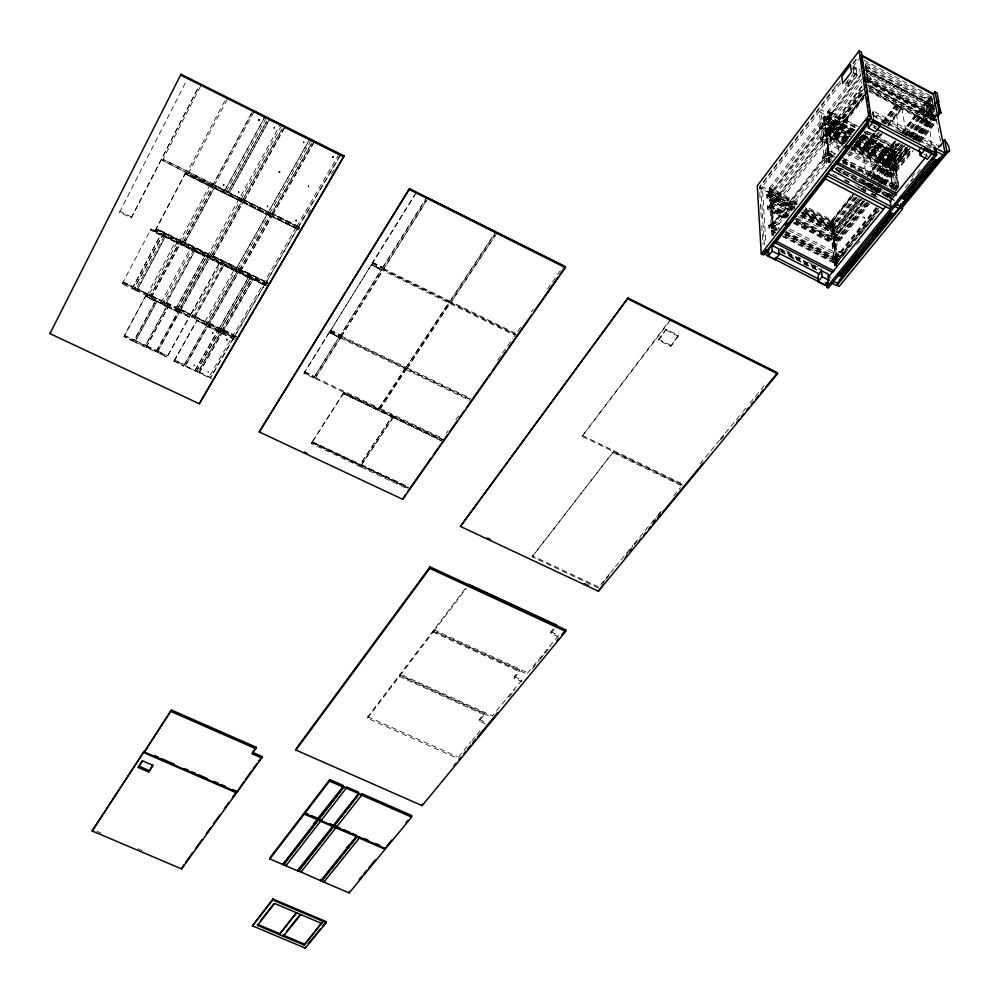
<?xml version="1.0" encoding="UTF-8"?>
<svg xmlns="http://www.w3.org/2000/svg" width="999" height="999" viewBox="0 0 999 999"><rect width="100%" height="100%" fill="white"/><g stroke="black" fill="none" stroke-linecap="round" stroke-linejoin="round"><path stroke-width="0.75" stroke-dasharray="5 3.75" d="M670.804 346.328L678.483 335.364L666.233 329.245L658.591 339.26L658.578 340.234L670.804 346.328L678.483 335.364M658.578 340.234L666.233 329.245M598.663 588.061L532.155 556.793L613.386 451.735L682.467 485.189M926.448 108.966C926.41 109.927 928.108 107.742 927.084 108.229M925.586 97.702C923.138 97.278 925.961 99.675 924.974 97.29M876.573 115.772C878.133 115.709 874.437 118.119 877.184 116.221M876.498 117.07L875.848 116.683M681.793 484.627L582.08 436.338L668.356 321.99M895.004 191.658L898.925 186.788L896.365 171.441L852.035 148.189M871.265 78.434C869.355 77.61 871.44 80.707 870.766 77.984M870.092 78.909L870.716 79.233M884.39 183.828L896.091 169.281L892.207 145.392L891.483 145.017L894.367 141.383M894.117 168.219C900.511 172.278 891.383 153.496 894.679 160.452M869.729 67.77C867.057 69.668 870.703 66.871 869.13 67.333M877.609 180.769L904.907 146.541M904.157 145.829L894.405 157.967L892.956 148.439L897.751 142.42M894.255 168.269L896.091 169.281M892.469 157.143L894.305 158.142L876.897 179.895M558.478 636.9L550.811 633.341L550.924 631.805L555.531 626.161M888.323 180.919C886.6 179.77 888.074 183.416 887.774 180.469M884.964 160.839C885.676 160.202 886.388 159.203 885.726 159.877M883.241 149.688C884.827 150.812 883.903 147.228 883.578 150.075M885.239 161.264L884.252 162.188L885.276 161.126M883.378 150.1L882.779 151.286L883.778 150.125M550.924 631.805L558.578 635.352L527.797 672.802L527.672 674.35L433.728 631.306L433.928 629.782L465.759 587.924M223.089 185.277C225.462 185.826 222.203 183.079 223.938 185.414M223.414 184.291L224.226 184.615M897.601 144.88L898.014 144.093L897.601 144.88L895.354 144.905L897.964 144.093M899.387 155.906C893.943 155.22 900.911 156.069 899.787 155.107M514.335 676.573L521.865 680.007L521.74 681.555L514.21 678.121L514.335 676.573L519.63 670.092L433.341 630.556L400.174 674.175L399.95 675.711L490.796 716.795M532.155 556.793L613.386 451.735M895.841 144.206L895.504 144.955M514.21 678.121L519.505 671.64L519.63 670.092M238.112 192.557C240.097 193.569 237.462 190.16 238.911 192.882M238.399 191.658L239.198 191.983M832.229 151.336C831.955 150.437 830.818 152.248 831.505 152.223M864.347 218.419C865.546 217.857 862.574 216.945 862.836 217.557M829.382 133.154C827.846 133.379 831.73 130.444 830.194 130.657M830.019 132.305L829.545 131.506M266.895 206.83C269.231 207.367 265.971 204.62 267.744 206.955M267.195 205.831L267.994 206.144M828.134 122.215C826.535 122.715 830.381 120.03 827.522 121.853M828.596 121.141C827.472 119.38 830.656 120.305 828.933 119.78M485.302 723.788L479.133 721.003L484.215 714.797L484.365 713.249L399.612 674.912L367.819 716.72L367.57 718.256L456.818 758.116M479.133 721.003L479.295 719.455L484.365 713.249M838.336 251.898C841.807 250.537 838.498 254.445 838.81 251.224M839.834 252.747L840.271 251.973M838.036 232.243C834.702 233.554 837.612 229.845 837.637 233.004M836.325 221.691C838.111 221.116 832.279 219.942 836.75 220.941M835.426 265.647L834.827 262.562L836.638 263.599L831.855 220.017L807.017 207.13M930.369 111.139L931.68 110.702L931.056 110.277M295.554 220.916C297.777 221.441 294.693 218.769 296.391 221.154M295.841 219.917L296.628 220.23M868.793 203.234L834.652 245.667C832.042 242.507 832.642 248.451 834.927 248.064M861.438 199.226L833.403 234.253C831.28 231.044 830.943 236.738 833.079 236.263L862.125 199.987M826.335 256.668C828.958 254.932 825.386 257.13 826.935 257.018M824.287 236.863C826.835 235.115 823.488 237.462 824.874 237.225M823.7 225.886C822.214 226.249 825.698 223.764 823.114 225.487M399.95 675.711L433.141 632.08L433.341 630.556M891.108 183.479C891.32 184.253 892.756 182.243 891.782 182.655M771.54 228.359C773.975 226.636 770.916 229.058 772.04 228.846M770.229 208.841C772.614 207.105 769.68 209.64 770.729 209.315M888.91 162.787L889.485 163.237L889.772 161.638L889.035 161.251L890.459 170.055L891.433 167.932L852.746 147.515M770.629 197.327C768.106 199.101 771.578 196.428 770.067 196.915M888.074 164.036C889.397 165.235 887.05 163.274 889.285 163.237M193.818 365.259L194.605 365.259L193.881 365.434M367.57 718.256L399.388 676.435L399.612 674.912M448.913 302.972L449.063 302.023L382.992 269.568L341.046 336.975L405.644 368.156L448.913 302.972L382.804 270.504L382.992 269.568M426.173 200.824L383.454 269.468L449.587 301.96L495.492 232.08M469.23 398.851L406.855 368.743L450.312 302.635L515.509 334.665L513.711 337.225M516.096 334.64L450.836 302.572L495.067 235.277M909.04 134.415C911.825 132.293 908.203 135.04 909.677 134.728M909.727 133.491L910.376 133.891M406.855 368.743L450.312 302.635M903.009 95.292C904.607 95.167 900.898 97.577 903.608 95.704M405.007 369.118L405.169 368.144L340.647 337L314.972 378.484L378.609 408.866L405.007 369.118L340.434 337.949L340.647 337M405.644 368.156L449.063 302.023M442.644 439.435L379.807 409.44L406.393 368.731L470.092 399.488M441.321 440.934L393.119 417.407L441.396 440.447M393.032 417.894L393.856 416.308L442.157 439.36M393.856 416.308L360.414 466.72L407.854 489.073M831.455 258.254C828.783 259.99 832.479 257.38 830.868 257.929M900.461 85.439C900.661 86.051 902.197 84.353 901.123 84.49M391.92 416.833L343.169 393.569L391.92 416.833L360.04 464.622L312.138 442.058L343.169 393.569M392.207 416.77L392.657 415.734L343.893 392.445L343.069 394.056M311.9 442.107L359.69 465.147L311.9 442.107L311.338 443.618L359.24 466.171L392.657 415.734M829.345 238.436C826.747 240.247 830.256 237.475 828.758 238.124M827.534 226.723C829.133 226.598 825.561 228.759 828.096 227.11M886.425 169.418C884.465 169.331 890.658 171.428 885.926 170.067M887.387 170.841L887.874 170.08M378.609 408.866L405.169 368.144M379.807 409.44L406.393 368.731M359.24 466.171L359.777 464.66M360.414 466.72L360.951 465.209L408.379 487.562L408.017 488.074L360.602 465.746M408.304 488.049L360.951 465.209M360.864 465.709L393.119 417.407M863.785 167.832C862.824 170.891 864.16 166.821 864.397 168.269M381.256 270.03L371.241 264.61L381.256 270.03L381.643 269.418L371.528 264.448L329.932 331.618L339.81 336.388L381.643 269.418M415.759 193.044L372.664 262.325C369.705 264.573 383.466 271.266 382.767 267.295L426.111 198.227M860.489 149.475C861.475 150.824 859.814 148.364 861.887 148.664L874.088 133.379M861.513 148.576C860.926 146.666 863.473 148.239 861.937 147.415M861.101 149.9L861.75 149.063M861.013 136.851C860.713 135.552 859.714 138.898 860.002 137.75M343.893 392.445L311.338 443.618M329.932 331.618L371.528 264.448M338.936 337.475L329.183 332.23L338.936 337.475L339.31 336.888L329.433 332.118L304.033 373.251L313.761 377.909L339.31 336.888M339.81 336.388L381.343 269.568M304.033 373.251L329.433 332.118M313.761 377.909L339.048 337M805.356 263.961L805.931 264.41L804.694 264.785M804.133 244.181C801.585 244.193 804.832 245.517 803.546 243.856M801.772 225.2C802.771 222.515 801.26 226.273 801.186 224.875M258.429 120.317C261.201 122.402 258.192 116.92 258.991 120.13M258.704 119.443L259.253 120.654M273.726 128.072C275.874 125.624 272.977 128.958 274.575 128.309M274.013 127.098L274.875 127.335M333.329 157.567C332.667 154.37 333.366 159.228 332.455 157.43M278.983 172.128L279.52 172.74L280.032 171.453L279.196 171.328L278.933 172.215L280.007 171.653M279.196 171.328L279.77 172.452M303.496 141.721C303.621 145.729 303.796 139.261 304.046 142.932M298.813 229.845L297.14 229.021L266.333 282.08L267.969 282.879M299.063 229.67L297.515 228.384L297.889 227.76L299.55 228.571M297.39 228.846L297.889 227.76M308.741 186.925C308.404 183.129 308.516 189.598 308.179 185.689M300.05 227.972L298.501 226.698L340.584 154.558M295.604 228.272L271.566 216.458L295.604 228.272L264.822 281.343L241.209 269.905L271.566 216.458M272.29 215.185L271.79 216.271L295.854 228.084L271.928 215.821L272.29 215.185L297.764 228.209M272.902 214.123L296.84 226.398L272.902 214.123L314.348 141.433M333.529 156.768L332.679 156.631M267.744 283.017L264.111 282.567L240.647 270.667L240.996 270.055L264.598 281.493L240.996 270.055M264.822 281.343L241.346 269.443M266.096 285.839L264.46 285.052L234.99 335.801L236.588 336.576M264.685 284.915L265.16 283.841L264.685 284.915L266.308 285.702M265.622 283.291L266.109 282.218M266.333 282.08L297.14 229.021M262.949 284.315L252.872 279.445L262.949 284.315L233.504 335.09L223.601 330.369L252.872 279.445M253.571 278.234L253.097 279.295L263.174 284.178L263.649 283.104L253.571 278.234L253.222 278.833L263.299 283.716M251.835 278.684L252.31 277.622L250.674 276.823L250.187 277.897L251.835 278.684L221.553 331.406L208.541 325.187L239.061 271.191L249.026 276.548L248.676 277.16L238.574 272.265M221.553 331.406L252.31 277.622M268.594 214.997L270.142 216.284L268.594 214.997L238.299 268.494L239.935 269.293L239.598 269.905L238.087 268.644L239.735 269.443L239.111 270.979L212.2 257.954L243.594 201.086L267.645 213.424L267.282 214.061L243.094 202.173M270.504 215.647L271.004 214.548L269.33 213.724L268.831 214.822L270.504 215.647L270.142 216.284M239.111 270.979L271.004 214.548M271.603 213.486L269.93 212.662L271.478 213.936L312.262 142.12M284.29 128.272L244.268 200.262L271.716 213.749L244.405 199.812L244.043 200.462L268.256 212.35L309.215 140.235M232.392 336.75L222.515 332.03L232.392 336.75L208.841 377.41L199.101 372.802L222.515 332.03M236.388 336.675L234.777 335.914L234.303 336.963L232.967 335.789M249.837 278.509L251.473 279.295L249.837 278.509L220.754 329.008L222.365 329.77M250.187 277.897L250.674 276.823M268.831 214.822L270.642 215.185M269.33 213.724L267.645 213.424M234.303 336.963L234.777 335.914M234.99 335.801L264.46 285.052M248.326 277.772L238.361 272.415L248.326 277.772L219.268 328.296L209.34 323.551M248.676 277.16L249.163 276.086M266.92 214.698L242.869 202.372L266.92 214.698L236.775 267.757L213.037 256.256M267.282 214.061L267.782 212.962M268.256 212.35L308.953 140.459M226.386 339.997C228.446 337.375 225.599 341.009 227.198 340.159M235.776 338.199L222.789 332.005L223.077 331.056L223.414 330.482L233.304 335.202L232.829 336.251M220.754 329.008L249.975 278.034M220.654 332.954L207.792 326.273L185.24 366.071L198.064 372.14L220.654 332.954L207.642 326.748M208.541 325.187L239.061 271.191M221.278 331.443L219.668 330.669L221.278 331.443L197.877 372.227L196.291 371.478L219.668 330.669M239.598 269.905L270.279 215.821M199.101 372.802L222.377 332.505M267.133 284.553L240.372 271.591L240.647 270.667M235.452 271.004L236.963 272.265L235.452 271.004L206.493 322.19L208.104 322.964L237.1 271.803M236.076 268.981L236.563 267.907L212.837 256.418L236.426 268.369L236.076 268.981L237.6 269.718L238.087 268.644M235.664 270.854L237.3 271.653L235.664 270.854L236.151 269.792L237.787 270.579L207.293 324.6L194.243 318.356L194.543 317.432L194.867 316.845L204.807 321.591L194.543 317.432M236.151 269.792L224.5 264.148L224.151 264.76L234.141 270.13L234.628 269.056M236.775 267.757L267.045 214.248M218.044 330.432L208.267 325.224L185.065 366.171L194.83 370.779L218.044 330.432L208.267 325.224M220.08 330.169C223.164 331.119 221.403 328.109 220.08 330.169L218.594 329.458L219.081 328.409L209.016 324.138M218.594 329.458L219.081 328.409M219.268 328.296L248.464 277.31M237.6 269.718L239.385 270.055M238.299 268.494L240.085 268.831M199.425 372.24L212.075 378.758M212.175 333.304C214.223 330.482 211.388 334.215 212.987 333.379M198.064 372.14L185.215 365.696M194.83 370.779L218.182 329.957M205.819 323.351L207.917 323.077L206.306 322.302L205.819 323.351L204.483 322.178M206.493 322.19L208.254 322.49M194.243 318.356L224.5 264.148M206.693 325.212L196.766 320.479L206.693 325.212L184.166 365.022L174.375 360.389L196.953 320.354L206.743 325.574L196.953 320.354M207.293 324.6L207.917 323.077M241.583 201.736L239.897 200.911L241.583 201.736L211.426 256.256L209.915 254.995L211.563 255.794L210.926 257.33L183.878 244.231L214.735 186.9L242.295 200.449L210.926 257.33M241.933 201.086L240.247 200.262L241.933 201.086L242.295 200.449M242.894 199.375L241.209 198.539L242.745 199.825L282.093 128.759M195.055 316.72L204.995 321.478L195.192 316.258L194.718 317.307M223.227 263.536L222.74 264.61L221.091 263.811L223.227 263.536L221.578 262.737L221.091 263.811M212.2 257.954L243.594 201.086M204.995 321.478L233.941 270.279L223.801 265.372L233.791 270.741L234.278 269.668L224.151 264.76M191.521 316.521L193.469 316.708L192.008 315.472L191.521 316.521L190.035 315.809L219.368 263.224L209.216 258.304L180.869 309.403L190.684 314.635L219.218 263.686L220.055 262L209.89 257.068L209.553 257.692L219.705 262.612M209.89 257.068L209.403 258.142L219.568 263.074L220.055 262M220.891 263.961L222.39 265.222L220.891 263.961L192.183 315.347L193.806 316.121L192.183 315.347M221.578 262.737L219.905 262.45M238.336 200.137L214.023 188.199L238.336 200.137L208.579 254.096L184.715 242.532M214.223 187.999L238.549 199.95L214.373 187.55L214.735 186.9M239.51 198.227L229.246 192.67L239.51 198.227L279.757 125.499M174.051 360.964L183.691 366.059L174.051 360.964L174.375 360.389M190.035 315.809L190.509 314.76L180.544 309.99L179.907 311.513L192.994 317.769L193.294 316.833M208.279 257.068L206.631 256.268L206.968 255.657L208.616 256.456L207.792 258.142L206.131 257.342L207.942 257.692M177.51 309.091L175.687 308.966L176.174 307.904L166.171 303.122L165.846 303.721L165.534 304.645L178.659 310.914L208.616 256.456M189.31 316.908L179.345 312.15L189.31 316.908L167.432 356.156L157.605 351.511L179.345 312.15M229.32 192.919L242.969 199.625L229.32 192.919L268.968 120.604M189.485 316.795L179.508 312.025L189.485 316.795L166.958 357.205L157.293 352.085L166.958 357.205M208.242 254.72L184.528 242.695L211.226 256.418M211.763 255.644L210.252 254.383L211.913 255.182M209.216 258.304L219.218 263.686M213.237 332.53L212.462 332.367M178.958 309.99L208.129 257.53L206.481 256.731L206.968 255.657M227.947 192.033L226.261 191.196L227.809 192.482L266.783 121.104M208.579 254.096L184.865 242.083M224.7 190.434L214.273 185.302L224.55 190.884L264.198 118.069M166.333 302.997L176.336 307.779L204.758 256.144L194.568 251.211L166.009 303.596M204.945 255.994L205.444 254.92L195.255 249.987L194.905 250.599L204.945 255.994L205.444 254.92M227.472 339.223L226.661 339.061M177.185 309.678L177.672 308.616L179.296 309.39L178.659 310.914M179.458 309.265L177.997 308.029L206.281 256.893M178.109 311.9L168.269 306.656L146.054 347.315L155.906 351.973L178.109 311.9L168.119 307.13L146.054 347.315M194.568 251.211L204.608 256.606M175.687 308.966L176.174 307.904M165.534 304.645L195.255 249.987M176.336 307.779L204.758 256.144M191.646 249.8L193.144 251.061L191.646 249.8L163.449 301.623L165.085 302.397M191.82 249.638L193.968 249.363L192.32 248.564L191.82 249.638L193.481 250.437L193.968 249.363M212.725 187.562L211.026 186.726L212.725 187.562L183.429 241.92L181.768 241.109L183.591 241.458M192.32 248.564L180.569 242.869L151.598 296.703M213.074 186.913L211.226 186.526L213.424 186.264L211.726 185.427L211.226 186.526M156.069 228.908L179.895 240.984L156.069 228.908L155.407 230.444L182.605 243.619L213.424 186.264M190.11 249.051L179.895 244.106L190.11 249.051L161.95 300.899L151.923 296.104L151.111 297.764L164.273 304.046L193.669 250.274L180.245 243.781L180.569 242.869M180.07 243.943L190.297 248.901L180.232 243.494M211.726 185.427L185.702 172.64L185.364 173.302L209.665 185.764L210.165 184.665M155.906 351.973L178.259 311.438M212.812 185.115L188.349 173.089L212.662 185.564L252.547 111.376M168.269 306.656L167.944 307.255L177.934 312.025L168.107 306.793M209.465 185.964L185.015 173.951L209.465 185.964L180.232 240.359L156.231 228.734L185.015 173.951M209.665 185.764L185.364 173.302M167.02 306.069L144.818 346.728L134.952 342.07L157.005 301.286L167.02 306.069L166.696 306.656L156.855 301.411L166.858 306.193L145.305 345.691L135.427 341.021L156.855 301.411M151.761 296.241L161.788 301.036L161.301 302.085L162.812 302.809L164.76 302.997L165.247 301.935L163.611 301.161L163.137 302.21M164.273 304.046L164.598 303.122M144.818 346.728L134.952 342.07M155.732 229.533L182.917 242.707L182.605 243.619M181.593 241.271L183.092 242.532L181.593 241.271L181.094 242.357M161.95 300.899L152.085 295.642M178.621 243.494L176.96 242.682L178.621 243.494L150.337 296.104L146.878 295.204L147.365 294.143L137.313 289.335L137 289.935L147.203 294.605M179.283 242.245L178.796 243.331L177.135 242.52L179.283 242.245L177.622 241.446L177.135 242.52M180.232 240.359L156.393 228.284M165.509 236.363L175.599 241.783L165.509 236.363L165.834 235.739L177.622 241.446M155.594 300.811L134.191 340.447L124.301 335.764L145.567 296.029L155.432 301.273L145.404 296.491L145.717 295.891L155.757 300.687L145.554 296.353M157.005 301.286L166.87 306.531M175.424 241.945L165.172 236.988L175.424 241.945L147.527 294.006L137.462 289.198L165.172 236.988M148.714 295.329L149.201 294.268L150.824 295.042M133.716 341.483L124.001 336.338L133.716 341.483L155.757 300.687M137.313 289.335L136.663 290.859L149.862 297.165L150.512 295.642L148.876 294.867L148.389 295.916M147.527 294.006L137.625 288.736M122.964 282.267L133.054 287.1L160.527 235.264L150.412 229.832L160.689 234.815L133.229 286.638L123.139 281.818L122.165 283.928L135.402 290.259L164.236 236.026L164.56 235.115L162.887 234.303C161.426 235.564 164.498 237.05 164.56 235.115M186.875 172.889L162.45 160.364L186.875 172.889L226.136 98.164M136.663 290.859L165.834 235.739M162.063 236.014L163.898 236.363L162.063 236.014L134.565 287.812L136.201 288.599L134.74 287.35L162.225 235.552M162.4 235.389L162.887 234.303M155.407 230.444L185.702 172.64M151.074 228.584L150.574 229.67L160.851 234.64L161.351 233.566L151.074 228.584L150.737 229.208L161.014 234.191M160.851 234.64L161.351 233.566M135.402 290.259L136.051 288.736L132.417 288.286L132.904 287.237L122.827 282.417M132.417 288.286L133.229 286.638M133.928 289.011L134.415 287.949M131.581 217.045L119.942 211.401L119.58 212.3L131.231 217.944L198.526 86.95M119.58 212.3L186.363 80.857M131.231 217.944L198.202 87.8M162.288 160.814L200.936 85.552M122.165 283.928L150.737 229.495L164.236 236.026M188.187 173.539L227.485 98.826M123.826 336.813L145.717 295.891M146.878 295.204L147.365 294.143M175.599 241.783L176.086 240.697M176.96 242.682L149.026 294.73L150.662 295.504M179.558 241.608L180.057 240.534M149.862 297.165L178.971 243.157L165.509 236.651M151.111 297.764L180.245 243.781M181.768 241.109L211.026 186.726M212.662 185.564L252.635 111.563M214.123 185.752L254.258 111.351M183.878 244.231L214.423 187.8L242.008 201.348M161.301 302.085L161.788 301.036M190.297 248.901L190.784 247.814M162.812 302.809L163.287 301.748L164.922 302.522M224.55 190.884L264.435 117.832M226.111 191.646L266.546 117.507M227.809 192.482L267.02 121.054M229.108 193.119L269.618 119.043M177.672 308.616L177.347 309.215L179.133 309.865M177.834 308.491L206.131 257.342M206.481 256.731L206.818 256.119L205.294 255.369M207.892 255.332L208.391 254.258M238.549 199.95L239.048 198.851M209.428 256.069L209.915 254.995M210.102 254.845L239.897 200.911M240.11 200.712L240.609 199.613M241.059 198.988L281.868 125.175M180.544 309.99L180.207 310.577L190.359 315.222M157.13 352.56L179.508 312.025M179.907 311.513L209.603 257.992L222.939 264.448L192.994 317.769M242.745 199.825L282.33 128.721M244.043 200.462L284.927 126.698M195.192 316.258L223.801 265.372M173.901 361.438L196.803 320.829M204.333 322.64L204.807 321.591M269.805 213.112L311.313 139.91M183.691 366.059L206.88 325.1M271.478 213.936L271.84 213.299M271.716 213.749L312.138 142.807M240.372 271.591L272.028 216.096L297.939 228.821M272.764 214.573L313.723 142.994M196.291 371.478L219.53 331.144M222.789 332.005L253.309 279.158L266.533 285.564M263.174 284.178L263.649 283.104M264.111 282.567L264.598 281.493M295.854 228.084L296.341 226.998M296.84 226.398L338.511 154.895M298.376 227.16L339.31 157.018M307.967 214.161L311.089 208.828M331.381 174.113L333.716 170.105M372.078 263.886L415.184 194.605M382.192 268.856L426.361 198.476M314.972 378.484L340.434 337.949M341.046 336.975L382.804 270.504M383.454 269.468L426.835 200.437M449.587 301.96L495.367 233.017M450.836 302.572L495.791 234.927M446.316 433.429L448.076 430.906M455.994 419.592L458.641 415.821M497.602 360.214L512.824 338.499M520.666 327.31L516.196 333.678L450.974 301.623M531.381 312.013L533.166 309.465M547.452 289.073L562.637 267.407M760.089 197.79L759.44 186.963L833.541 88.936M834.477 87.687L837.299 83.966M852.971 63.224L857.654 57.043M840.221 81.081L759.49 187.824L795.479 206.493M853.358 63.711L858.054 57.505M840.771 83.117L760.926 188.574L764.372 245.067M852.984 66.995L860.489 57.068M852.509 69.256L854.245 66.958L855.231 73.951L846.465 85.489L846.091 82.68M853.733 73.139L852.746 66.134L856.118 67.944L852.634 72.54L857.117 74.937L848.338 86.476L844.954 84.678M845.841 83.541L853.733 73.127M792.369 208.679L769.255 196.703L768.743 189.023L824.287 115.971L852.721 131.031M852.746 132.417L828.196 119.43L827.334 111.963L860.176 68.781M769.942 188.761L769.705 187.762L770.104 193.606L770.341 194.605L769.942 188.761L770.666 189.136L771.066 194.98L825.898 123.114L825.249 117.42L824.512 117.033L824.65 123.401L824.512 117.033M828.196 119.43L829.22 118.082L828.358 110.627L829.32 112.075L860.301 71.366M433.728 631.306L466.521 588.211M582.08 436.338L670.217 320.504M770.666 189.136L825.249 117.42M865.946 63.961L865.409 64.66L928.458 98.489L929.569 104.183L866.245 70.23L865.196 63.561L866.782 69.53M791.87 210.801L766.92 197.877L766.72 194.867L767.207 194.231L794.867 208.566M860.564 74.913L825.823 120.604L825.486 117.67L825.998 116.995L853.183 131.381M851.697 134.278L824.075 119.743L823.576 120.417L850.723 134.765M793.643 209.778L767.332 196.141L768.468 193.606L771.29 189.91L797.202 203.346M845.454 142.545L819.642 128.921L819.43 126.923L822.402 123.014L849.662 137.425M852.072 132.53L826.21 118.856L827.384 116.246L830.381 112.313L856.368 126.086M848.426 137.637L822.502 123.951L823.775 122.278L850.261 136.339M766.92 197.877L824.412 122.34L850.499 136.126M819.642 128.921L824.412 122.677L824.075 119.743M794.392 207.917L769.68 195.117L824.512 123.202M853.371 130.944L828.608 117.832L860.688 75.762M829.245 117.37L829.757 116.696L829.02 116.309M769.255 196.703L770.154 194.48M829.857 117.557L829.457 119.156L830.706 118.869L830.594 117.944L829.457 119.156M829.982 117.757L860.176 78.197M770.466 196.441L771.603 195.23L771.665 196.191L770.466 196.441L770.878 194.855L770.941 195.816M866.37 71.079L866.907 70.38L866.508 71.99M828.895 120.979L829.507 120.217M787.811 217.095L770.004 207.892L769.48 200.087L825.499 126.761L847.339 138.299M847.327 139.76L829.457 130.332L828.583 122.727L861.712 79.358M771.178 199.201L771.091 205.769L771.178 199.201L770.454 198.826L770.853 204.758L771.578 205.132M825.736 127.822L825.873 134.291L825.736 127.822L826.473 128.222L827.135 134.003L771.827 206.144L771.415 200.212L826.473 128.222M829.457 130.332L830.494 128.971L829.607 121.391L830.581 122.84L861.85 81.955M867.532 74.525L866.995 75.225L930.569 109.278L931.692 115.06L867.856 80.894L866.782 74.126L867.532 74.525L867.856 80.894M785.426 218.269L767.644 209.091L767.444 206.019L767.931 205.394L788.411 215.984M861.588 86.276L827.06 131.506L826.722 128.534L827.234 127.86L847.789 138.711M845.828 141.446L825.299 130.619L824.787 131.294L845.316 142.12M787.2 217.22L768.056 207.33L769.205 204.77L772.052 201.061L791.295 211.014M838.636 149.238L820.828 139.872L820.616 137.825L823.601 133.916L843.119 144.206M827.234 127.86L827.459 129.745L831.655 123.164L850.961 133.367M843.231 145.155L823.713 134.865L824.999 133.179L844.18 143.294M767.644 209.091L825.636 133.217L844.617 143.232M820.828 139.872L825.636 133.591L825.299 130.619M825.736 134.091L770.429 206.281L770.366 205.394M862.362 86.301L829.869 128.709L829.769 127.835M830.506 128.234L831.031 127.56M770.004 207.892L770.916 205.657M831.131 128.421L830.718 130.045L831.992 129.77L831.88 128.821L830.718 130.045M831.255 128.621L862.824 87.462M771.216 207.63L772.377 206.406L772.439 207.38L771.216 207.63L771.64 206.031L771.703 206.993M828.77 132.742L829.407 131.905M864.997 87.275L827.534 136.089L863.086 88.736M868.655 81.98L868.119 82.68L868.518 81.056L868.655 81.98L867.894 81.568M776.747 230.232L771.303 227.435L770.229 211.338L826.735 137.725L843.256 146.428M846.528 140.285L831.692 132.455L831.593 131.643L862.799 91.009M864.147 98.077L831.106 140.971L830.344 140.584L830.181 134.003L829.432 133.604L830.107 139.498L865.846 93.069M771.94 210.439L772.414 225.262L771.94 210.439L771.216 210.065L772.165 224.238L772.901 224.625M826.972 138.799L828.009 153.309L826.972 138.799L827.721 139.186L829.295 153.034L772.477 226.174L773.276 227.56L773.701 225.924L773.276 227.56M831.692 132.455L863.198 91.433M831.106 140.971L830.419 135.077L863.298 92.283M827.721 139.186L772.19 211.451L773.151 225.637M863.273 93.194L833.391 132.08L833.628 134.128L846.84 141.096M833.628 134.128L863.561 95.205M845.991 140.447L834.989 134.64L834.877 133.754L863.71 96.304M864.585 95.392L835.089 133.704L839.085 151.311M830.344 140.584L830.181 134.003M834.989 134.64L863.835 97.165M775.848 232.23L768.918 228.659L768.706 225.512L769.205 224.875L777.509 229.146M835.601 153.896L827.434 149.613L826.91 150.287L835.077 154.583M776.26 230.432L769.33 226.86L773.388 220.529L781.568 224.75M829.707 162.562L822.901 158.991L822.676 156.893L825.711 152.947L834.29 157.455M833.054 157.717L825.823 153.921L827.135 152.235L833.94 155.807M768.918 228.659L827.784 152.235L834.714 155.881M822.901 158.991L827.784 152.685L827.434 149.613M827.884 153.134L771.727 225.799L771.678 224.875M771.303 227.435L772.227 225.162M772.539 227.173L772.964 225.537M830.956 151.761L831.605 150.924M771.84 235.489L771.54 230.981L828.908 156.893L831.643 158.329M772.926 235.527L772.539 229.695L773.276 230.082L773.076 235.09M829.095 162.924L829.133 157.967L829.894 158.366L830.381 162.637M829.894 158.366L773.526 231.106L773.825 235.477M858.99 138.486L859.639 137.75M859.59 138.911L860.226 138.074M901.061 85.777L901.735 84.915M843.031 163.287L867.969 131.381M872.814 134.153L862.424 147.402L862.699 149.475L854.769 145.292M882.254 122.115L897.377 102.847L897.714 104.883L883.416 122.902M882.704 122.402L898.975 101.661L867.532 84.853M862.587 148.389L874.1 133.504M882.754 122.465L896.44 105.257L896.578 106.131M874.749 133.479L862.711 148.826L854.62 144.555M883.253 122.652L898.975 101.661M862.699 149.475L874.949 133.691M909.49 148.501L895.379 166.071L864.572 149.813L876.91 133.142M884.577 123.389L900.861 102.672L932.079 119.368L932.242 120.167L900.998 103.471L900.861 102.672M864.572 149.813L878.521 132.068M885.139 123.639L900.998 103.471M879.52 132.592L866.27 149.438L866.558 151.511L895.441 166.758L895.104 164.673M886.138 124.176L901.273 104.932L901.622 106.968L887.412 125.025M866.558 151.511L880.781 133.454M881.942 133.204L867.819 151.149L867.944 152.035L882.08 134.091M887.599 126.024L901.735 108.092L901.885 108.966L888.685 125.712M855.269 197.402L832.017 226.573L831.368 220.642L851.623 195.155M861.263 183.017L864.16 179.383M868.019 174.525L887.312 150.262L889.447 159.316M901.098 132.904L929.008 97.815L929.744 98.214L931.405 106.768L863.373 70.305M868.168 174.763L895.279 140.659M834.515 265.722L829.944 223.514L853.109 194.393M861.8 183.466L863.723 181.031M867.594 176.186L895.579 140.984M902.334 132.492L931.293 96.079M834.827 265.984L830.219 223.426L853.221 194.505M861.85 183.666L863.76 181.256M867.594 176.436L890.596 147.515L892.781 148.664L870.716 176.361M851.098 148.401L895.916 172.153L894.629 170.642L890.771 147.29L895.566 141.259M902.284 132.817L931.068 96.641M853.221 195.267L830.044 224.4L803.758 210.777M862.886 183.129L864.809 180.694M868.68 175.836L895.728 141.846M902.484 133.354L931.468 96.928M852.572 196.516L832.292 221.99L806.043 208.379M863.173 183.192L865.097 180.769M868.955 175.924L889.285 150.374L862.199 136.039M895.379 142.707L892.419 146.441L863.948 131.356M903.059 133.067L931.018 97.927L864.972 62.462M854.407 196.84L832.342 224.538L830.219 223.426M863.998 184.79L865.921 182.38M904.47 133.978L932.317 99.026M864.959 185.24L866.907 182.805M871.752 176.736L888.223 156.056M898.213 143.531L892.407 150.799L891.483 145.017M904.982 135.04L930.119 103.496M835.389 223.164L832.592 227.76L835.389 223.164L805.381 207.592M865.933 131.156L896.028 147.103L892.956 150.949L893.231 151.96M856.468 197.178L832.117 227.472L832.429 229.87L801.96 214.086M862.174 189.773L867.994 182.48M871.503 178.322L888.948 156.443M899.45 143.282L892.557 151.673L893.443 153.009L894.542 151.786L862.562 135.002M905.718 135.427L930.856 103.896M800.174 215.097L832.055 231.606L832.217 227.922L801.785 212.15M858.503 137.874L892.544 155.881L892.594 152.235L861.338 135.689M885.564 161.114L886.188 160.352M893.106 151.898L896.028 147.103M926.997 109.415L927.684 108.554M868.556 79.77L928.071 111.626L927.859 110.552L932.404 104.858L932.579 102.323L864.972 66.046M857.08 197.44L832.217 228.434L832.941 228.808L834.04 227.585L802.522 211.251M865.808 186.501L868.218 183.491M872.015 178.571L889.085 157.318M892.706 152.622L900.062 143.569M906.83 135.077L931.031 104.758M833.441 227.31L833.228 226.323M889.16 157.492L889.684 156.831L857.367 139.76M893.88 151.573L894.405 150.924L893.668 150.537M930.319 104.583L931.605 104.296L931.767 105.157L930.668 106.369L929.008 97.815M832.429 229.87L836.563 224.688L835.489 224.126M860.239 136.851L892.894 154.133L897.277 148.626L896.178 148.039M852.247 146.129L886.2 164.036L886.026 162.937L890.384 157.48M801.885 213.599L833.154 229.795L857.941 198.764M863.685 191.571L866.558 187.962M867.519 186.763L870.391 183.167M874.225 178.371L890.496 158.004L889.285 150.374M901.385 144.368L893.643 154.058L860.926 136.738M908.178 135.852L932.492 105.407L931.018 97.927M832.055 231.606L836.687 225.811L836.563 224.688M892.544 155.881L897.464 149.725L897.277 148.626M886.2 164.036L891.083 157.917L890.609 154.932L890.084 155.582L858.865 139.073M928.071 111.626L933.153 105.257L932.579 102.323M831.318 233.629L859.315 198.414M868.031 187.687L870.541 184.39M873.813 180.282L902.322 144.73M908.803 136.663L936.163 102.46M858.715 199.812L831.305 233.479M868.381 187.725L870.304 185.302M875.136 179.258L892.532 157.505M902.384 145.18L892.344 157.093M909.152 136.713L936.238 102.822M831.68 233.816L858.74 199.962M868.393 187.874L871.303 184.241M875.161 179.408L892.169 157.305M892.731 157.43L902.409 145.33M910.139 135.639L936.263 102.959M796.041 221.353L834.402 241.184L833.815 231.631L834.527 232.005L835.414 239.935L796.478 219.755M855.281 142.07L896.49 163.836L895.241 156.106L893.243 155.981L894.192 161.875L905.906 147.253M867.631 79.795L933.74 115.172L932.804 117.283L931.118 108.591L932.055 110.077M859.864 200.075L832.829 233.953M870.516 187.013L872.427 184.365M876.36 179.708L893.655 157.68M902.996 146.416L893.868 157.567L894.405 157.967M910.314 137L934.502 106.756M831.88 235.689L860.913 199.4M870.591 187.3L872.527 184.877M876.398 180.045L892.844 159.478L894.068 160.215M894.192 160.052L893.019 159.266L903.683 145.941M910.464 137.462L933.715 108.391M836.613 263.674L845.366 252.872M898.9 186.85L897.065 185.714L897.676 188.611M870.129 188.349L873.039 184.728M910.926 137.363L934.152 108.342M876.747 181.006L904.932 145.779M870.828 189.148L873.738 185.477M912.661 136.988L933.99 110.227M863.049 200.737L833.253 237.924L832.604 231.88L833.316 232.255M871.702 189.935L874.587 186.338M878.433 181.543L889.959 167.145M912.736 138.736L932.242 114.373M863.173 201.636L833.353 238.823L833.678 241.246L794.03 220.754M872.789 189.635L874.712 187.238M879.52 181.244L890.097 168.044M906.705 147.315L894.33 162.762L895.229 164.111L896.34 162.874L895.604 162.487M913.373 138.998L932.417 115.247M833.978 238.286L864.247 200.537M872.427 190.322L875.311 186.726M878.645 182.567L890.696 167.545M894.929 162.263L907.142 147.028M913.473 139.123L932.991 114.773M793.631 222.515L833.303 243.007L833.466 239.273L795.229 219.505M856.006 143.044L894.367 163.312L894.33 167.008L854.045 145.779M873.888 189.41L875.811 187.013L873.526 190.022M879.669 182.205L890.246 169.006M894.492 163.724L907.829 147.09M914.497 138.774L932.604 116.196L933.353 116.596M915.196 139.635L934.552 115.772L934.727 113.187L866.558 76.686M834.078 239.198L864.36 201.436L833.466 239.81L834.19 240.185L835.301 238.948L796.403 218.856M879.295 182.817L891.433 167.932M907.454 147.715L895.067 163.149L894.742 162.025M914.11 139.41L933.74 115.172M833.678 241.246L837.849 236.051L836.65 234.503L800.923 215.996M846.852 153.571L887.924 175.2L887.749 174.076L892.144 168.594M907.542 149.163L894.679 165.235L894.367 163.312M854.232 144.793L895.491 166.571L895.254 165.26L908.815 148.351M915.608 139.897L932.079 119.368M834.402 241.184L865.209 202.809M879.707 184.753L871.977 194.38L877.434 197.165M880.668 183.554L892.257 169.118L891.021 161.376L855.531 142.62M898.588 187.1L895.304 165.497L908.94 148.514M915.484 140.185L934.652 116.309L933.153 108.704L866.558 73.014L867.681 80.469L934.652 116.309M833.303 243.007L837.974 237.188L837.849 236.051M894.33 167.008L908.665 149.076M916.283 139.585L929.619 122.989L869.717 90.984M887.924 175.2L892.856 169.056L892.369 166.009L891.845 166.671L853.521 146.453M916.195 140.16L935.314 116.171L934.727 113.187M866.982 202.148L832.554 245.042L867.045 202.76M875.349 191.658L878.346 187.862M881.58 184.041L910.052 148.514M916.445 140.472L935.426 116.933M867.02 202.61L832.542 244.892M876.772 190.472L878.72 188.049M882.616 183.192L894.317 168.631M894.492 168.419L910.114 148.976M916.945 140.472L935.501 117.383M876.785 190.622L878.745 188.199M882.641 183.341L893.943 168.444M784.914 234.44L836.6 261.064L835.077 243.069L835.801 243.444L837.612 259.802L784.864 232.63M842.844 160.165L894.492 187.312L893.518 189.485L890.783 172.427L891.732 173.863M867.619 203.858L834.028 245.205M874.038 195.592L880.156 188.262M883.778 183.466L895.441 168.806M895.716 168.806L911.288 149.263M918.118 140.759L935.701 118.893M833.129 247.14L868.281 203.421M874.137 196.141L877.06 192.495M878.034 191.284L879.994 188.861M883.89 184.003L894.629 170.642M874.637 195.954L880.494 188.686M896.278 169.056L911.9 149.625M918.73 141.134L936.313 119.268M834.315 247.839L869.492 204.021M879.257 192.02L881.218 189.46M885.114 184.728L912.162 150.899M919.867 141.321L936.25 120.966L866.845 83.841M895.916 172.153L913.286 150.599M920.029 142.208L936.425 121.841L936.25 120.966M891.707 183.816L892.382 182.979M876.41 207.043L835.426 257.73L833.853 243.319L834.577 243.694M885.201 196.179L887.149 193.769M891.046 188.936L893.006 186.526M838.873 254.32L836.026 258.991L838.873 254.32L789.759 228.983M876.635 208.067L835.526 258.666L835.851 261.126L784.577 234.715M885.938 196.566L888.261 193.481M893.743 186.913L892.606 188.099L841.071 161.026M782.779 235.789L835.476 262.924L835.639 259.091L785.813 233.429M843.755 158.192L895.454 185.377L894.917 186.039L843.231 158.866M877.284 208.354L835.639 259.678L836.375 260.052L837.499 258.791L785.389 231.943M886.463 196.89L891.408 190.909M893.893 187.837L892.769 189.098L894.255 189.885L897.127 186.189L893.83 189.585M836.887 258.479L837.399 257.854L836.663 257.48M893.955 187.974L894.492 187.312M878.271 208.803L834.877 263.199L878.67 209.128M887.999 196.791L889.934 194.393M834.515 263.012L878.633 208.466M887.337 197.814L890.246 194.206M893.855 189.748L897.114 185.652M834.852 263.049L878.633 209.003M888.361 196.99L890.309 194.593M888.386 197.14L892.407 192.17M894.23 189.935L896.777 186.139M835.476 262.924L840.221 257.068L838.998 255.332M879.157 210.09L836.026 263.274L836.525 267.732M889.547 197.265L891.495 194.855M895.391 190.06L898.363 186.576M835.089 265.16L843.855 254.345M844.829 253.134L848.725 248.326M849.699 247.128L857.504 237.512M858.478 236.313L871.14 220.692M872.115 219.493L878.933 211.076M889.659 197.864L894.53 191.845M860.938 233.666L872.626 219.268M891.108 196.453L894.03 192.857M856.867 244.618L859.814 240.996M911.875 176.973L914.822 173.339M905.356 187.675L913.236 178.047M917.144 173.239L921.977 167.258M938.036 147.527L941.582 143.207M910.551 181.556L912.512 179.146M939.035 147.015L941.97 143.406M550.811 633.341L554.495 628.833M458.404 757.192L471.078 741.77M472.065 740.584L475.961 735.838M476.935 734.652L480.831 729.907M521.865 680.007L492.37 715.883L400.174 674.175M609.552 573.851L598.713 587.025L532.242 555.781M610.539 572.652L614.472 567.857M615.459 566.658L633.191 545.092M634.178 543.893L656.842 516.346M657.829 515.147L661.775 510.352M673.601 495.966L680.494 487.587M699.874 464.023L719.492 440.159M720.466 438.973L724.4 434.203M725.374 433.004L742.057 412.724M743.031 411.538L745.978 407.954M749.899 403.184L764.61 385.289M508.953 697.102L514.847 689.934M532.479 668.493L539.223 660.302M540.184 659.14L544.043 654.457M545.004 653.284L550.774 646.266M602.609 583.266L604.582 580.869M605.569 579.67L609.515 574.875M626.273 554.507L628.246 552.11M629.233 550.911L633.166 546.116M634.153 544.917L637.112 541.321M652.884 522.152L656.83 517.357M657.817 516.158L661.763 511.363M720.504 439.972L724.425 435.202M834.902 220.941L835.326 220.192M836.163 232.255L836.625 231.531M927.871 106.668C928.283 107.817 925.099 106.356 926.398 105.869M929.982 117.532C925.224 116.234 931.543 118.057 929.482 118.319M897.252 156.006L897.614 155.22M928.021 117.532L928.508 116.783M208.279 372.277L208.017 371.428L208.079 372.215M926.498 108.966L926.747 109.952M887.212 152.135L887.462 152.123M96.841 831.255L101.099 833.066M137.987 848.725L142.245 850.524M367.819 716.72L456.993 756.568M399.388 676.435L484.215 714.797M479.295 719.455L485.452 722.24M433.928 629.782L527.797 672.802M433.141 632.08L519.505 671.64M312.25 441.57L360.139 464.135M361.313 464.685L408.753 487.037M361.213 465.172L408.666 487.537M311.551 442.644L359.428 465.184M124.475 335.302L134.365 339.972M135.589 340.559L145.467 345.229M146.691 345.804L156.543 350.462M157.767 351.049L167.595 355.694M146.528 346.278L156.381 350.936M174.525 359.927L184.315 364.548M146.216 346.853L156.069 351.498M199.251 372.327L210.627 377.535M304.608 371.728L314.335 376.373M304.495 372.215L314.223 376.86M222.04 333.079L235.015 339.273M315.197 377.522L378.796 407.892M379.995 408.466L441.396 437.787M221.903 333.554L234.877 339.747M304.146 372.777L313.873 377.422M343.531 393.007L392.295 416.283M393.494 416.858L440.397 439.248M343.431 393.494L392.495 416.708M393.406 417.345L441.708 440.397M166.496 302.535L176.498 307.317M177.997 308.029L179.62 308.803M180.869 309.403L190.834 314.173M209.49 323.089L219.405 327.822M220.891 328.534L222.502 329.308M223.751 329.895L233.641 334.628L233.167 335.676L223.077 331.056M122.515 283.017L132.742 287.687M134.103 288.549L135.889 289.198M151.436 296.84L161.626 301.498M165.846 303.721L176.011 308.366M208.828 324.25L218.931 328.871M234.44 336.488L236.251 337.15M330.519 330.082L340.397 334.852M330.407 330.557L340.284 335.327M341.258 336.026L405.806 367.195M407.018 367.782L470.754 398.551M330.045 331.144L339.922 335.914M329.333 332.592L339.198 337.362M406.218 369.705L469.967 400.462M213.187 255.794L236.913 267.295M266.458 281.618L268.094 282.405M582.142 435.339L683.191 484.303M265.971 282.692L267.607 283.479M184.191 243.319L208.042 254.87M212.5 257.03L236.214 268.519M265.746 282.829L267.382 283.616M613.349 452.734L681.081 485.539M161.189 234.016L162.725 234.765M249.026 276.548L250.537 277.285M263.524 283.579L265.035 284.303M162.562 234.927L164.223 235.739M194.905 250.599L205.095 255.532M238.711 271.803L248.813 276.698M250.324 277.435L251.96 278.221M194.942 250.899L208.329 257.38M224.213 265.06L237.512 271.503M238.773 272.115L252.048 278.546M213.324 184.016L188.861 171.99L213.174 184.465M372.664 262.325L382.767 267.295M298.751 226.523L273.127 213.936L300.299 227.797M372.565 262.799L382.679 267.769M244.193 200.012L268.381 211.9M383.641 268.544L449.737 301.011M372.177 263.411L382.292 268.381M243.232 201.723L267.42 213.599M185.389 173.539L213.124 187.163M243.306 201.985L270.741 215.459M371.428 264.922L381.543 269.88M450.162 303.584L514.01 334.952M658.591 339.26L670.816 345.342M666.221 330.219L678.483 336.338M784.889 236.064L836.55 262.65M838.011 263.411L836.001 263.174M771.54 230.981L775.636 233.079M782.454 236.588L836.987 264.66M786.001 250.687L790.122 252.797M798.351 257.03L801.098 258.441M807.966 261.963L812.087 264.073M813.461 264.785L821.702 269.006M779.832 248.414L821.79 269.967M779.894 249.363L819.904 269.892M780.132 249.837L818.618 269.593M781.006 251.186L819.492 270.929M780.918 251.773L818.156 270.879M789.922 256.843L795.429 259.665M803.683 263.898L807.816 266.021M827.085 275.911L831.218 278.022M769.267 205.744L788.511 215.684M767.444 206.019L787.924 216.608M796.103 220.841L832.966 239.897M786.375 217.907L772.677 210.826L773.638 225L779.183 227.859M794.605 222.153L834.352 242.695M770.229 211.338L785.339 219.143M793.581 223.401L834.789 244.693M773.526 222.677L780.331 226.186M788.498 230.394L840.221 257.068M786.101 231.418L835.938 257.105M770.504 224.275L779.245 228.771M770.566 225.262L778.596 229.333M768.706 225.512L777.01 229.782M785.314 234.066L835.127 259.715M797.364 202.11L771.141 188.511L771.54 194.355L795.104 206.556M831.368 220.642L832.08 221.004L833.154 229.795M768.743 189.023L796.378 203.359M796.94 204.62L762.362 186.676L765.871 243.144M805.231 208.916L831.518 222.552L836.538 268.431M771.428 191.958L795.903 204.645M805.419 209.59L836.687 225.811M759.44 186.963L795.379 205.594M803.683 209.902L829.944 223.514M803.408 210.864L832.517 225.949M768.468 193.606L794.655 207.18M802.297 212.013L833.541 228.209L832.567 220.379L833.278 220.754L834.153 228.559L802.609 212.213M768.531 194.555L794.729 208.142M766.72 194.867L792.994 208.479M801.298 212.775L831.73 228.546M792.294 210.14L771.902 199.575L772.314 205.507L788.698 213.986M801.822 215.072L833.091 231.268M769.48 200.087L791.283 211.376M800.823 216.321L833.541 233.254M772.19 203.147L790.009 212.362M798.238 216.621L837.974 237.188M796.89 218.219L833.753 237.3M834.477 237.675L835.201 238.037M769.205 204.77L788.773 214.885M863.323 216.87L864.784 217.645M827.784 152.685L834.602 156.256M842.781 160.564L895.953 188.511L895.454 185.377M834.814 156.781L827.259 152.909L825.711 139.073L826.448 139.473M842.319 160.839L895.329 188.549L892.794 172.552L850.137 150.062M893.306 188.436L894.105 188.886M842.557 162.712L851.785 167.557M854.769 169.131L865.621 174.837M871.053 177.685L881.905 183.391M883.203 184.066L891.408 188.386M828.608 158.641L827.859 158.242L828.496 163.948M832.092 160.477L829.37 159.041L829.694 161.888M822.676 156.893L830.856 161.189M840.596 168.282L844.679 170.417M850.112 173.277L854.195 175.412M859.639 178.272L863.723 180.419M869.167 183.267L873.251 185.414M878.695 188.262L882.766 190.409M837.686 167.195L892.781 196.104M836.413 167.395L891.558 196.316M891.008 196.99L836.525 168.394L835.226 168.681M835.776 168.531L891.008 197.502M835.239 169.218L889.085 197.44M890.471 198.164L894.605 200.337M836.638 170.379L888.211 197.415M889.572 198.127L893.643 200.262M838.636 171.915L844.068 174.75M854.907 180.444L858.978 182.567M871.178 188.973L875.249 191.096M845.004 179.683L849.387 181.98M854.882 184.852L865.883 190.622M871.39 193.494L878.258 197.103M845.903 180.519L848.663 181.968M858.341 187.038L865.246 190.659M872.152 194.268L877.671 197.165M844.904 180.132L848.975 182.255M861.175 188.649L865.234 190.772M832.991 174.263L837.125 176.423M861.513 189.198L865.609 191.346M871.078 194.206L875.174 196.353M844.729 180.494L848.85 182.655M861.225 189.136L865.346 191.296M886.026 162.937L884.789 161.413L853.471 144.88M829.669 134.678L830.419 135.077M851.697 147.34L892.856 169.056M844.205 143.781L825.124 133.891L824.475 128.109L825.224 128.496M851.073 147.402L892.257 169.118M827.434 135.215L843.83 143.868M851.21 149.363L891.195 170.442L889.772 161.638M840.908 147.09L827.197 139.86L828.77 153.709M849.138 151.423L890.259 173.089L892.469 187.188M820.616 137.825L839.822 147.952M848.064 152.285L886.5 172.54L887.749 174.076M843.481 160.827L895.229 188.024M827.334 111.963L855.806 127.048M855.169 127.323L830.619 114.311L830.381 112.313M864.722 132.38L897.464 149.725M854.807 127.585L820.753 109.553L826.985 165.859M864.335 132.642L891.57 147.065L897.964 186.888M890.771 147.29L892.956 148.439M854.932 130.02L830.494 117.083L829.832 111.401L858.216 126.448M863.074 134.328L892.944 150.15L892.007 144.356L864.972 130.032M854.62 130.295L819.23 111.563L825.399 167.919M862.786 134.615L890.009 149.026L896.59 190.409M827.384 116.246L854.707 130.707M827.497 117.17L853.82 131.106M861.662 135.265L894.692 152.735L892.731 144.743L894.018 152.447L861.325 135.14M825.486 117.67L852.659 132.043M860.813 136.364L892.07 152.897M824 117.707L823.263 117.308L823.9 123.002L849.762 136.676M852.322 132.68L824.737 118.094L825.386 123.789M860.589 137.05L886.787 150.911L887.699 156.718M887.512 151.299L888.248 151.686M851.535 132.979L831.093 122.178L831.78 127.947M859.24 137.75L897.839 158.167L899.287 160.827L859.402 139.735M828.583 122.727L851.81 135.015M858.653 138.636L894.18 157.417M849.774 134.653L831.892 125.2L831.655 123.164M857.766 140.235L891.083 157.917M857.492 140.622L890.496 158.004M856.405 140.959L894.717 161.214L893.768 155.32L860.002 137.587M895.454 161.601L896.19 161.988M828.633 127.11L848.313 137.5M856.18 141.658L894.867 162.1M856.605 141.97L895.666 162.65M828.745 128.059L848.426 138.449M826.722 128.534L847.901 139.735M855.481 143.719L896.091 165.185M855.569 144.118L895.429 165.16M831.593 131.643L847.776 140.185M855.856 144.455L862.599 148.014M864.46 149.001L895.254 165.26M846.665 139.885L825.961 128.883L826.61 134.678M854.894 144.231L895.304 165.497M834.877 133.754L847.252 140.285M855.494 144.63L895.341 165.672M819.43 126.923L846.665 141.296M872.214 114.448L931.355 145.904M932.167 147.34L873.039 115.884L873.363 118.382M880.931 121.666L889.147 126.036M895.666 129.495L908.316 136.226M909.677 136.95L920.154 142.52M926.11 145.679L931.58 148.601M899.712 131.918L905.131 134.79M872.714 124.987L876.847 127.173M873.014 127.098L875.761 128.559M923.913 154.108L928.046 156.306M868.481 91.121L929.782 123.864L929.619 122.989M940.696 146.953L872.177 110.477L872.776 114.423M938.598 146.828L939.36 147.24M935.301 146.079L872.639 112.725L873.188 112.013L874.088 118.032M864.709 68.556L933.153 105.257M932.492 105.407L866.071 69.78L865.409 65.385M866.77 70.305L931.767 105.157M866.295 70.879L867.045 71.291M931.205 105.682L930.469 105.295L931.218 105.844M863.248 69.393L929.744 105.045L929.919 105.969M866.021 77.385L934.177 113.874M866.295 79.233L935.314 116.171M868.356 80.969L933.915 116.046M932.442 115.459L933.191 115.859M864.822 80.057L931.867 115.934L932.055 116.883M932.616 116.334L933.366 116.733M864.959 80.994L933.553 117.682L931.855 108.991M868.331 85.427L936.425 121.841M867.644 85.639L899.1 102.46M869.28 87.825L898.376 103.384M900.274 104.395L931.505 121.091M868.531 87.787L928.658 119.93L930.181 122.577L868.805 89.785M869.58 89.848L897.714 104.883M901.622 106.968L930.906 122.602L930.506 120.554M863.923 60.102L931.767 96.541M929.195 98.889L929.932 99.288M864.435 66.746L932.03 102.997M893.918 157.68L892.656 156.831L893.019 159.266M868.031 151.099L875.037 179.246M932.067 98.052L934.739 111.588M935.039 113.087L935.938 117.607M936.238 119.106L941.595 146.179M926.298 153.484L926.835 156.356M901.76 108.267L906.53 134.778M894.505 155.707L895.803 163.536M892.594 152.235L892.894 154.133M890.596 147.515L897.239 189.036M889.684 156.831L888.71 158.928L887.312 150.262M891.533 172.815L894.255 189.885M887.836 157.592L887.986 158.541M888.511 161.913L889.435 167.807M889.572 168.694L889.722 169.668M872.864 114.223L873.538 118.744M874.749 126.111L875.174 128.946M866.67 77.66L867.095 80.494M860.151 73.451L860.439 75.424M856.118 67.944L857.117 74.937M847.577 80.857L848.338 86.476M862.549 148.202L865.846 174.151M829.095 111.014L829.969 118.481M830.082 118.619L830.194 119.543M830.356 121.778L831.243 129.37M831.355 129.495L831.468 130.444M828.508 116.97L828.608 117.832M825.998 116.995L826.21 118.856M825.486 124.65L825.586 125.574L825.998 123.976L824.849 125.187L825.249 123.589L825.361 124.525M826.71 135.552L826.822 136.501L827.234 134.877L826.073 136.101L826.485 134.49L826.585 135.439M828.633 153.534L828.221 155.182L828.109 154.208M829.133 157.967L829.62 162.238M824.287 115.971L825.124 123.464L824.113 124.8L824 123.864M825.499 126.761L826.36 134.365L825.324 135.714L825.224 134.765M826.735 137.725L828.508 153.434L827.472 154.783L827.359 153.809M828.908 156.893L829.57 162.775M822.402 123.014L822.502 123.951M823.601 133.916L823.713 134.865M825.711 152.947L825.823 153.921M833.815 231.631L834.802 239.573M835.077 243.069L836.987 259.415M833.74 238.149L833.84 239.136M929.395 123.027L931.617 148.938M774.013 230.457L774.213 233.379M771.128 195.866L771.191 196.815M771.877 207.043L771.952 208.017M770.429 188.137L770.828 193.981M773.276 230.082L773.576 234.453M769.617 194.231L769.68 195.117M767.207 194.231L767.332 196.141M767.931 205.394L768.056 207.33M769.205 224.875L769.33 226.86M896.215 105.307L897.714 129.458M760.451 203.983L761.325 218.356M761.762 225.649L762.874 244.305M884.215 158.791L884.714 158.279L884.24 158.704M233.878 337.462L210.302 378.097L233.878 337.462M228.159 191.833L214.473 185.102L228.159 191.833M187.55 171.353L162.962 159.266L187.55 171.353M829.395 153.933L828.983 155.582L829.395 153.933"/><path stroke-width="1.5" d="M359.378 836.687L359.84 837.899L356.943 836.775L321.528 881.081L349.163 892.931L385.102 849.287L385.327 847.739M670.217 320.504L670.229 319.53L775.399 372.165M337.063 826.697L333.953 825.936L385.614 848.663L411.6 817.107L411.813 815.546L361.838 793.643L362.15 794.979L359.203 793.83L333.703 826.098L318.619 819.542L321.466 820.441L321.591 819.704M942.556 142.008C944.642 133.991 953.92 156.556 947.127 150.749L900.436 207.692M947.114 150.837L900.811 207.892M301.598 871.69L298.551 870.953L321.328 881.006L356.743 836.687L356.119 835.564M937.449 114.947L939.372 112.013L941.195 113.199L938.835 104.296M460.402 526.411L628.021 297.977L777.484 372.789L777.547 373.788L598.401 591.233L460.402 526.411L628.021 297.977M282.455 863.71L283.379 864.447L317.969 819.842L317.033 819.093L317.907 818.656M598.401 591.233L603.396 584.19M902.646 208.529L900.761 207.405M565.684 631.43L565.771 629.882L430.02 566.845L296.216 748.538L295.916 750.062L422.115 805.656L565.684 631.43L429.807 568.369L430.02 566.845M556.343 626.573L556.443 625.037L468.568 584.228L468.394 585.751M565.372 267.607L565.446 266.658L409.403 188.561L259.253 431.93L402.747 499.325L565.372 267.607L409.228 189.473L409.403 188.561M496.64 233.654L496.765 232.717L563.523 266.134M422.115 805.656L422.315 804.095M321.528 881.081L356.943 836.775M349.163 892.931L349.4 891.383M356.743 836.687L333.416 826.822L298.501 871.215M358.991 793.743L343.693 787.025L346.528 788.199L346.478 786.862L358.691 792.232L358.042 792.981L358.991 793.743L333.703 826.098M333.916 826.185L359.203 793.83M402.747 499.325L405.582 494.517M326.198 922.726L326.373 921.69L272.927 898.975L252.447 925.848L305.257 948.113L326.198 922.726L272.727 899.999L252.447 925.848M304.158 945.079L322.053 922.502L304.158 945.079L257.442 925.374L257.655 924.35L280.282 933.903M304.707 813.498L304.995 811.962L329.807 779.545L343.256 785.464L342.532 786.163L343.444 787.187L329.533 781.081L304.707 813.498L318.419 819.455L343.693 787.025M333.167 825.349L332.317 825.736L333.204 826.735L318.132 820.179L283.529 864.797L298.301 871.128L333.454 826.573L336.363 827.696L335.951 826.673M321.328 881.006L320.454 880.007L321.154 879.694M305.257 948.113L305.444 947.089M329.533 781.081L329.807 779.545M318.419 819.455L343.494 786.925M317.969 819.842L304.22 814.135L269.892 858.953L283.329 864.709L318.169 819.929L320.966 821.078L320.929 819.742M283.491 935.264L283.304 936.288L300.811 914.584M298.301 871.128L333.254 826.485M304.22 814.135L304.508 812.599L308.466 814.322M283.529 864.797L286.426 865.621M272.727 899.999L272.927 898.975M269.892 858.953L270.205 857.417L304.508 812.599M261.738 757.991L262.063 756.468L252.672 752.359L252.347 753.883L261.738 757.991L237.013 792.219L144.318 751.997L171.466 710.027L256.318 747.277L252.347 753.883M92.158 830.956L144.293 751.161L92.158 830.956L181.606 868.905L236.538 792.869L236.875 791.345L232.605 789.485M237.013 792.219L243.531 782.13M181.606 868.905L183.766 864.897M343.818 156.743L344.043 155.844L180.981 74.238L49.95 333.629L199.276 403.758L343.818 156.743L180.657 75.087L180.981 74.238M342.182 155.856L340.584 154.558L340.085 155.682M338.898 154.221L314.235 141.87M144.318 751.997L171.466 710.027M149.076 770.491L138.724 766.008L138.299 767.519L148.676 772.002L152.76 764.997M311.188 140.347L312.912 141.209M309.603 139.56L284.79 127.148M199.276 403.758L344.043 155.844M283.466 126.473L281.868 125.175M269.48 119.48L280.269 124.376M266.408 117.944L268.281 118.369M264.81 117.145L254.258 111.351M324.6 881.667L321.566 880.831M49.95 333.629L50.337 332.704M259.253 431.93L409.228 189.473M139.448 764.909L142.37 760.501M138.299 767.519L142.695 760.901L153.084 765.409L148.676 772.002M407.367 491.97L431.481 457.604M433.266 455.057L447.564 434.69M449.35 432.142L457.38 420.691M459.165 418.144L464.523 410.502M466.308 407.954L490.422 373.589M492.207 371.041L506.505 350.674M508.291 348.127L531.505 315.035M534.19 311.213L558.304 276.848M560.089 274.3L565.446 266.658M252.672 752.359L256.318 747.277M185.577 862.399L192.77 852.422M195.479 848.688L201.773 839.959M206.281 833.728L210.777 827.497M213.474 823.75L219.78 815.022M224.275 808.79L228.783 802.559M232.38 797.577L236.875 791.345M245.292 779.695L251.473 771.141M253.234 768.693L256.768 763.798M258.529 761.363L262.063 756.468M295.916 750.062L429.807 568.369M859.14 50.887L757.279 185.839L761.263 253.896L763.523 255.057L871.028 116.958L861.4 52.098L859.14 50.887L868.668 115.709L761.263 253.896M313.873 823.588L315.746 821.178M282.879 864.235L317.457 819.617M317.62 818.693L342.969 786.7M318.619 819.542L343.656 787.274M286.051 865.596L320.704 821.028M321.203 820.391L346.266 788.149M764.385 252.235L766.283 249.787M785.326 225.312L787.237 222.864M845.329 148.189L847.227 145.742M866.27 121.266L868.181 118.819M773.288 242.445L771.902 245.342M764.934 254.233L870.703 118.431L934.939 152.56L933.216 154.67L872.764 122.365L872.539 120.842L879.732 124.663L879.969 126.199L875.599 131.768L868.393 127.959L867.582 122.315M775.411 241.845L825.661 177.36M836.675 163.212L868.156 122.802M772.102 246.378L774.912 242.769L774.762 240.559L834.252 271.129M882.991 208.978L825.037 178.671L827.509 175.499M891.145 201.473L831.455 170.205L836.45 163.799L836.2 161.651L896.103 193.107M775.923 242.208L825.336 178.833M837.212 163.586L868.83 123.027M871.652 121.965L872.539 120.842M768.256 256.206L772.202 251.149L771.815 245.267L778.708 248.801L779.133 254.695L775.174 259.74L768.256 256.206L768.681 249.3M868.393 127.959L872.764 122.365M878.858 125.787L879.732 124.663M297.527 870.379L332.742 826.26M333.391 824.762L333.241 825.624L358.479 793.506M260.527 920.703L273.926 903.683M257.442 925.374L274.688 903.483L321.878 923.526M301.024 872.015L335.976 827.659M336.476 827.035L361.9 794.992M932.979 94.218L934.902 91.808L937.112 93.007L938.973 102.31L937.137 101.249L937.636 103.646L938.86 104.146M934.927 103.971L937.199 101.611M346.828 847.527L348.738 845.142M320.879 880.531L356.243 836.475M295.941 913.036L279.27 934.577L296.728 912.849M936.1 115.959L939.322 112.15M937.649 116.471L940.583 112.825M324.038 881.88L359.465 837.874M286.413 931.642L300.025 914.759M821.503 270.766L818.306 274.737L818.069 281.693L824.912 285.202L828.945 280.232L828.333 274.275L821.503 270.766L822.09 276.723L818.069 281.693M920.978 147.527L919.205 149.725L920.241 155.457L927.359 159.228L931.83 153.734L931.53 152.185L924.412 148.401L923.513 149.513M920.241 155.457L924.699 149.95L924.412 148.401M827.896 277.685L885.801 206.381M889.722 201.536L926.036 156.818M930.631 153.297L931.53 152.185M942.944 142.208L944.904 139.81M827.609 279.62L828.046 283.853L826.498 285.751L763.423 253.459M890.146 201.024L890.996 206.543L889.347 208.554L826.235 175.537M861.163 54.92L933.228 93.656L945.091 153.109L933.89 147.153L935.239 154.121L826.66 287.362L828.159 288.137L936.787 154.945L935.439 147.977M841.558 273.326L857.154 254.221M872.739 235.115L874.687 232.73M876.647 230.344L879.57 226.761M881.518 224.375L889.31 214.822M903.446 197.502L906.393 193.893M908.353 191.483L924.075 172.228M840.696 275.474L891.408 213.374M903.596 198.439L935.064 159.902M840.808 276.523L892.532 213.199M903.77 199.45L936.238 159.703M844.867 271.653L846.815 269.268M849.737 265.697L851.685 263.311M853.134 261.526L864.847 247.203M866.795 244.817L869.717 241.234M871.677 238.848L877.984 231.119M879.932 228.734L882.854 225.162M884.802 222.777L886.75 220.392M889.672 216.808L891.62 214.423M906.855 195.779L909.802 192.183M911.762 189.785L913.71 187.387M921.078 178.371L926.972 171.154M928.945 168.744L935.826 160.315M939.097 158.229L937.449 160.252L937.674 161.413L932.167 158.491M838.848 281.493L896.515 210.976M897.414 209.877L898.501 208.554M901.785 204.533L940.221 157.542M837.711 283.391L842.532 277.497L841.158 274.688L838.398 273.264M889.897 212.587L894.043 214.748L899.125 208.529M901.548 195.966L904.27 197.39L905.768 200.187L900.648 206.456L895.216 203.609M937.674 161.413L942.981 154.92M944.517 139.61L946.815 151.011L836.675 285.614L831.305 282.854M359.103 879.595L362.025 876.048M363.961 873.688L366.87 870.154M368.818 867.794L375.612 859.54M386.8 845.941L391.608 840.097M406.031 822.564L407.967 820.229M453.971 765.646L455.956 763.248M458.916 759.64L460.901 757.242M463.861 753.633L465.846 751.236M467.819 748.825L470.791 745.229M472.777 742.819L475.736 739.223M477.722 736.812L497.502 712.786M556.868 640.696L558.853 638.286M561.813 634.69L565.771 629.882M625.162 557.767L627.135 555.369M630.107 551.76L632.08 549.363M638.998 540.946L640.983 538.548M643.955 534.952L645.928 532.542M648.9 528.946L650.873 526.535M652.846 524.138L655.819 520.529M657.792 518.131L660.764 514.522M662.737 512.125L703.296 462.874M736.925 422.04L738.91 419.63M741.87 416.034L743.855 413.623M746.815 410.027L748.8 407.617M751.76 404.021L753.745 401.61M755.719 399.213L758.691 395.604M760.664 393.206L763.636 389.598M765.609 387.2L777.484 372.789M308.291 943.63L320.654 928.62M322.565 926.31L326.373 921.69M283.117 935.101L304.333 944.055M311.101 815.471L317.694 818.331M330.294 823.813L333.167 825.174M336.201 826.385L340.247 828.146M344.293 829.907L349.7 832.254M352.397 833.428L356.443 835.189M363.936 838.436L368.219 840.296M375.337 843.393L379.62 845.254M356.905 837.037L385.102 849.287M154.258 755.494L158.541 757.342M161.388 758.578L174.201 764.148M184.178 768.468L188.449 770.329M191.296 771.565L195.567 773.413M198.426 774.65L206.968 778.358M214.086 781.455L218.369 783.303M221.216 784.54L225.487 786.4M143.881 752.672L236.538 792.869M171.054 711.525L255.981 748.8M359.165 794.08L411.6 817.107M304.495 452.097L307.305 453.421M487.275 537.974L490.084 539.298M584.378 583.591L588.598 585.576M187.775 78.084L190.484 79.433M427.809 198.214L495.492 232.08M627.996 298.938L777.547 373.788M778.483 253.022L819.804 274.213M832.841 280.969L838.211 283.728M772.202 251.149L779.133 254.695M822.09 276.723L828.945 280.232M836.925 285.302L839.148 286.438L902.522 209.103L900.249 207.917M766.445 252.297L769.18 253.696M776.023 257.205L818.456 278.946M825.299 282.455L828.046 283.853M774.912 242.769L832.866 272.54M838.386 275.374L842.532 277.497M827.834 173.476L890.996 206.543M836.45 163.799L896.253 195.192M900.336 197.327L905.768 200.187M895.653 203.908L901.16 206.793L900.673 203.734M894.018 205.919L899.525 208.803M935.913 151.236L943.381 155.207M868.668 115.709L871.028 116.958M935.239 154.121L936.787 154.945M869.03 120.579L871.765 122.028M877.134 129.296L921.165 152.647M939.397 112.512L934.902 91.808M861.288 55.744L933.391 94.493M948.363 151.411L901.972 208.042M902.709 202.173L902.884 203.197M893.855 213.574L894.043 214.748M861.662 57.355L863.236 68.044M863.698 71.091L864.147 74.151M864.597 77.198L865.271 81.781M865.733 84.84L866.183 87.887M866.633 90.946L867.082 93.993M867.544 97.053L868.218 101.636M868.668 104.683L869.118 107.742M869.58 110.789L870.029 113.849M867.194 122.053L867.507 124.176M833.079 165.647L833.191 166.646M831.63 166.358L831.867 168.356M831.218 168.094L831.455 170.205M839.759 279.196L839.872 280.232M824.799 176.511L825.037 178.671M775.062 258.142L775.174 259.74M850.499 64.935L841.795 76.461L842.706 83.479L851.473 71.916L850.499 64.935"/></g></svg>
